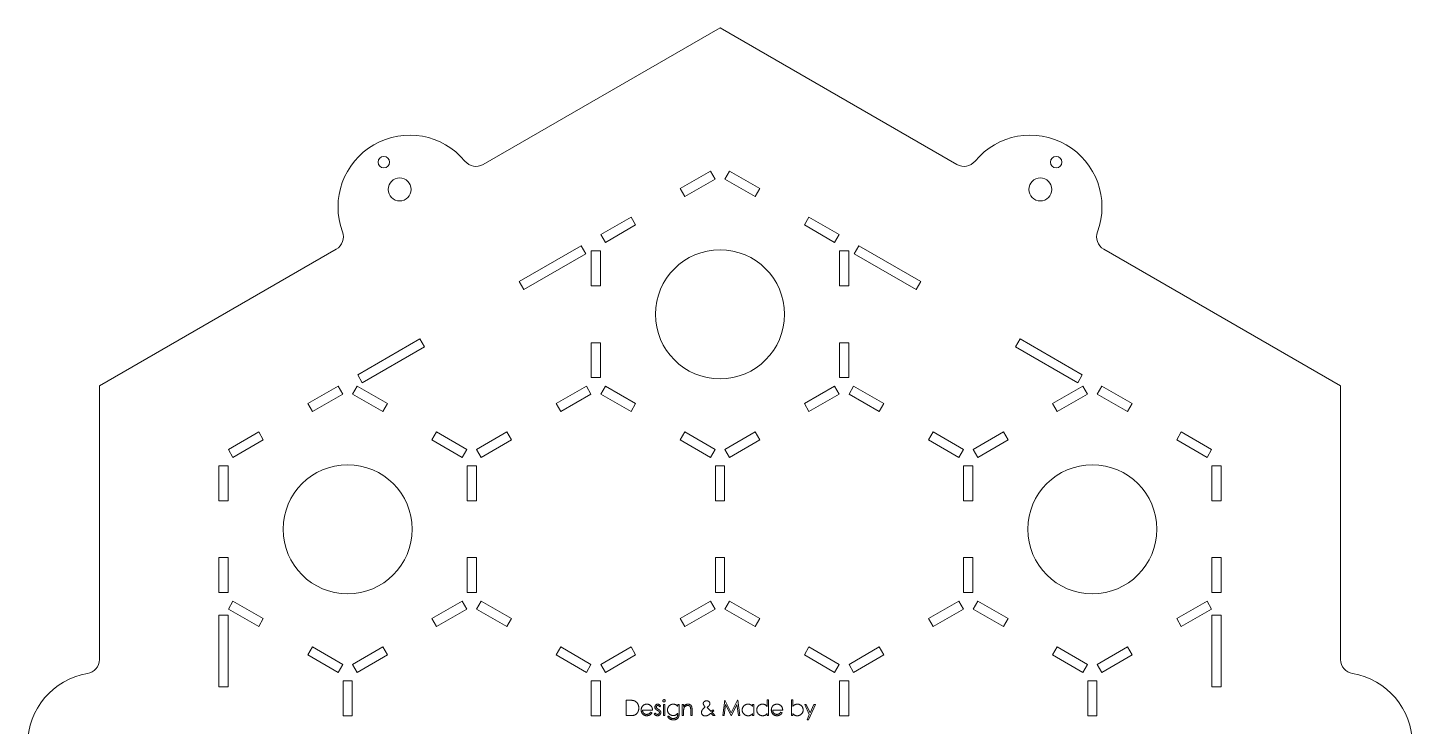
# Model space of a CAD drawing. Header units: millimetres. Extents: x -242 to 242, y -250 to 250.
# Drawn here: x -241.5 to 241.5, y 6.2 to 250 of the extents above; entities that cross this region are included whole.
import ezdxf

# ---------------------------------------------------------------- set-up
doc = ezdxf.new("R2010")
doc.units = ezdxf.units.MM

msp = doc.modelspace()

# ---------------------------------------------------------------- linework, layer by layer
at = {"color": 7, "linetype": 'Continuous', "lineweight": 15}
for p, q in [((-82.64, 202.29), (0, 250)), ((0, 250), (82.64, 202.29)), ((-3.31, 199.94), (-13.87, 193.84)), ((-1.71, 197.16), (-3.31, 199.94)), ((3.31, 199.94), (1.71, 197.16)), ((13.88, 193.84), (3.31, 199.94)), ((-13.87, 193.84), (-12.27, 191.06)), ((-12.27, 191.06), (-1.71, 197.16)), ((1.71, 197.16), (12.28, 191.06)), ((12.28, 191.06), (13.88, 193.84)), ((-31.02, 183.94), (-41.59, 177.84)), ((-29.42, 181.16), (-31.02, 183.94)), ((31.03, 183.94), (29.43, 181.16)), ((41.59, 177.84), (31.03, 183.94)), ((-39.99, 175.06), (-29.42, 181.16)), ((29.43, 181.16), (39.99, 175.06)), ((-48.43, 173.89), (-70.08, 161.39)), ((-46.83, 171.11), (-48.43, 173.89)), ((-41.59, 177.84), (-39.99, 175.06)), ((39.99, 175.06), (41.59, 177.84)), ((48.43, 173.89), (46.83, 171.12)), ((70.08, 161.39), (48.43, 173.89)), ((-216.51, 125), (-133.87, 172.71)), ((-68.48, 158.61), (-46.83, 171.11)), ((-44.9, 172.1), (-44.9, 159.9)), ((-41.7, 172.1), (-44.9, 172.1)), ((-41.7, 159.9), (-41.7, 172.1)), ((41.7, 172.1), (41.7, 159.9)), ((44.9, 172.1), (41.7, 172.1)), ((44.9, 159.9), (44.9, 172.1)), ((46.83, 171.12), (68.48, 158.62)), ((133.87, 172.71), (216.51, 125)), ((-70.08, 161.39), (-68.48, 158.61)), ((-44.9, 159.9), (-41.7, 159.9)), ((41.7, 159.9), (44.9, 159.9)), ((68.48, 158.62), (70.08, 161.39)), ((-104.72, 141.39), (-126.37, 128.89)), ((-103.12, 138.61), (-104.72, 141.39)), ((-44.9, 140.1), (-44.9, 127.9)), ((-41.7, 140.1), (-44.9, 140.1)), ((-41.7, 127.9), (-41.7, 140.1)), ((41.7, 140.1), (41.7, 127.9)), ((44.9, 140.1), (41.7, 140.1)), ((44.9, 127.9), (44.9, 140.1)), ((104.72, 141.39), (103.12, 138.61)), ((126.37, 128.88), (104.72, 141.39)), ((-124.77, 126.11), (-103.12, 138.61)), ((103.12, 138.61), (124.77, 126.11)), ((-126.37, 128.89), (-124.77, 126.11)), ((-44.9, 127.9), (-41.7, 127.9)), ((41.7, 127.9), (44.9, 127.9)), ((124.77, 126.11), (126.37, 128.88)), ((-216.51, 29.58), (-216.51, 125)), ((-133.21, 124.94), (-143.78, 118.84)), ((-142.18, 116.06), (-131.61, 122.16)), ((-131.61, 122.16), (-133.21, 124.94)), ((-126.59, 124.94), (-128.19, 122.16)), ((-128.19, 122.16), (-117.62, 116.06)), ((-116.02, 118.84), (-126.59, 124.94)), ((-46.61, 124.94), (-57.18, 118.84)), ((-55.58, 116.06), (-45.01, 122.16)), ((-45.01, 122.16), (-46.61, 124.94)), ((-39.99, 124.94), (-41.59, 122.16)), ((-41.59, 122.16), (-31.02, 116.06)), ((-29.42, 118.84), (-39.99, 124.94)), ((39.99, 124.94), (29.42, 118.84)), ((31.02, 116.06), (41.59, 122.16)), ((41.59, 122.16), (39.99, 124.94)), ((46.61, 124.94), (45.01, 122.16)), ((45.01, 122.16), (55.58, 116.06)), ((57.18, 118.84), (46.61, 124.94)), ((126.59, 124.94), (116.02, 118.84)), ((117.62, 116.06), (128.19, 122.16)), ((128.19, 122.16), (126.59, 124.94)), ((133.21, 124.94), (131.61, 122.16)), ((131.61, 122.16), (142.18, 116.06)), ((143.78, 118.84), (133.21, 124.94)), ((216.51, 125), (216.51, 29.58)), ((-143.78, 118.84), (-142.18, 116.06)), ((-117.62, 116.06), (-116.02, 118.84)), ((-57.18, 118.84), (-55.58, 116.06)), ((-31.02, 116.06), (-29.42, 118.84)), ((29.42, 118.84), (31.02, 116.06)), ((55.58, 116.06), (57.18, 118.84)), ((116.02, 118.84), (117.62, 116.06)), ((142.18, 116.06), (143.78, 118.84)), ((-160.93, 108.94), (-171.49, 102.84)), ((-159.33, 106.16), (-160.93, 108.94)), ((-98.88, 108.94), (-100.48, 106.16)), ((-88.31, 102.84), (-98.88, 108.94)), ((-74.32, 108.94), (-84.89, 102.84)), ((-72.72, 106.16), (-74.32, 108.94)), ((-12.27, 108.94), (-13.87, 106.16)), ((-1.71, 102.84), (-12.27, 108.94)), ((12.28, 108.94), (1.71, 102.84)), ((13.88, 106.16), (12.28, 108.94)), ((74.33, 108.94), (72.73, 106.16)), ((84.89, 102.84), (74.33, 108.94)), ((98.88, 108.94), (88.31, 102.84)), ((100.48, 106.16), (98.88, 108.94)), ((160.93, 108.94), (159.33, 106.16)), ((171.49, 102.84), (160.93, 108.94)), ((-171.49, 102.84), (-169.89, 100.06)), ((-169.89, 100.06), (-159.33, 106.16)), ((-100.48, 106.16), (-89.91, 100.06)), ((-89.91, 100.06), (-88.31, 102.84)), ((-84.89, 102.84), (-83.29, 100.06)), ((-83.29, 100.06), (-72.72, 106.16)), ((-13.87, 106.16), (-3.31, 100.06)), ((-3.31, 100.06), (-1.71, 102.84)), ((1.71, 102.84), (3.31, 100.06)), ((3.31, 100.06), (13.88, 106.16)), ((72.73, 106.16), (83.29, 100.06)), ((83.29, 100.06), (84.89, 102.84)), ((88.31, 102.84), (89.91, 100.06)), ((89.91, 100.06), (100.48, 106.16)), ((159.33, 106.16), (169.89, 100.06)), ((169.89, 100.06), (171.49, 102.84)), ((-174.8, 97.1), (-174.8, 84.9)), ((-171.6, 97.1), (-174.8, 97.1)), ((-171.6, 84.9), (-171.6, 97.1)), ((-88.2, 97.1), (-88.2, 84.9)), ((-85, 97.1), (-88.2, 97.1)), ((-85, 84.9), (-85, 97.1)), ((-1.6, 97.1), (-1.6, 84.9)), ((1.6, 97.1), (-1.6, 97.1)), ((1.6, 84.9), (1.6, 97.1)), ((85, 97.1), (85, 84.9)), ((88.2, 97.1), (85, 97.1)), ((88.2, 84.9), (88.2, 97.1)), ((171.6, 97.1), (171.6, 84.9)), ((174.8, 97.1), (171.6, 97.1)), ((174.8, 84.9), (174.8, 97.1)), ((-174.8, 84.9), (-171.6, 84.9)), ((-88.2, 84.9), (-85, 84.9)), ((-1.6, 84.9), (1.6, 84.9)), ((85, 84.9), (88.2, 84.9)), ((171.6, 84.9), (174.8, 84.9)), ((-174.8, 65.1), (-174.8, 52.9)), ((-171.6, 65.1), (-174.8, 65.1)), ((-171.6, 52.9), (-171.6, 65.1)), ((-88.2, 65.1), (-88.2, 52.9)), ((-85, 65.1), (-88.2, 65.1)), ((-85, 52.9), (-85, 65.1)), ((-1.6, 65.1), (-1.6, 52.9)), ((1.6, 65.1), (-1.6, 65.1)), ((1.6, 52.9), (1.6, 65.1)), ((85, 65.1), (85, 52.9)), ((88.2, 65.1), (85, 65.1)), ((88.2, 52.9), (88.2, 65.1)), ((171.6, 65.1), (171.6, 52.9)), ((174.8, 65.1), (171.6, 65.1)), ((174.8, 52.9), (174.8, 65.1)), ((-174.8, 52.9), (-171.6, 52.9)), ((-169.89, 49.94), (-171.49, 47.16)), ((-159.33, 43.84), (-169.89, 49.94)), ((-89.91, 49.94), (-100.48, 43.84)), ((-88.31, 47.16), (-89.91, 49.94)), ((-88.2, 52.9), (-85, 52.9)), ((-83.29, 49.94), (-84.89, 47.16)), ((-72.72, 43.84), (-83.29, 49.94)), ((-3.31, 49.94), (-13.87, 43.84)), ((-1.71, 47.16), (-3.31, 49.94)), ((-1.6, 52.9), (1.6, 52.9)), ((3.31, 49.94), (1.71, 47.16)), ((13.88, 43.84), (3.31, 49.94)), ((83.29, 49.94), (72.73, 43.84)), ((84.89, 47.16), (83.29, 49.94)), ((85, 52.9), (88.2, 52.9)), ((89.91, 49.94), (88.31, 47.16)), ((100.48, 43.84), (89.91, 49.94)), ((169.89, 49.94), (159.33, 43.84)), ((171.49, 47.16), (169.89, 49.94)), ((171.6, 52.9), (174.8, 52.9)), ((-174.8, 45), (-174.8, 20)), ((-171.6, 45), (-174.8, 45)), ((-171.6, 20), (-171.6, 45)), ((-171.49, 47.16), (-160.93, 41.06)), ((-160.93, 41.06), (-159.33, 43.84)), ((-100.48, 43.84), (-98.88, 41.06)), ((-98.88, 41.06), (-88.31, 47.16)), ((-84.89, 47.16), (-74.32, 41.06)), ((-74.32, 41.06), (-72.72, 43.84)), ((-13.87, 43.84), (-12.27, 41.06)), ((-12.27, 41.06), (-1.71, 47.16)), ((1.71, 47.16), (12.28, 41.06)), ((12.28, 41.06), (13.88, 43.84)), ((72.73, 43.84), (74.33, 41.06)), ((74.33, 41.06), (84.89, 47.16)), ((88.31, 47.16), (98.88, 41.06)), ((98.88, 41.06), (100.48, 43.84)), ((159.33, 43.84), (160.93, 41.06)), ((160.93, 41.06), (171.49, 47.16)), ((171.6, 45), (171.6, 20)), ((174.8, 45), (171.6, 45)), ((174.8, 20), (174.8, 45)), ((-142.18, 33.94), (-143.78, 31.16)), ((-131.61, 27.84), (-142.18, 33.94)), ((-117.62, 33.94), (-128.19, 27.84)), ((-116.02, 31.16), (-117.62, 33.94)), ((-55.58, 33.94), (-57.18, 31.16)), ((-45.01, 27.84), (-55.58, 33.94)), ((-31.02, 33.94), (-41.59, 27.84)), ((-29.42, 31.16), (-31.02, 33.94)), ((31.02, 33.94), (29.42, 31.16)), ((41.59, 27.84), (31.02, 33.94)), ((55.58, 33.94), (45.01, 27.84)), ((57.18, 31.16), (55.58, 33.94)), ((117.62, 33.94), (116.02, 31.16)), ((128.19, 27.84), (117.62, 33.94)), ((142.18, 33.94), (131.61, 27.84)), ((143.78, 31.16), (142.18, 33.94)), ((-143.78, 31.16), (-133.21, 25.06)), ((-126.59, 25.06), (-116.02, 31.16)), ((-57.18, 31.16), (-46.61, 25.06)), ((-39.99, 25.06), (-29.42, 31.16)), ((29.42, 31.16), (39.99, 25.06)), ((46.61, 25.06), (57.18, 31.16)), ((116.02, 31.16), (126.59, 25.06)), ((133.21, 25.06), (143.78, 31.16)), ((-133.21, 25.06), (-131.61, 27.84)), ((-128.19, 27.84), (-126.59, 25.06)), ((-46.61, 25.06), (-45.01, 27.84)), ((-41.59, 27.84), (-39.99, 25.06)), ((39.99, 25.06), (41.59, 27.84)), ((45.01, 27.84), (46.61, 25.06)), ((126.59, 25.06), (128.19, 27.84)), ((131.61, 27.84), (133.21, 25.06)), ((-174.8, 20), (-171.6, 20)), ((-131.5, 22.1), (-131.5, 9.9)), ((-128.3, 22.1), (-131.5, 22.1)), ((-128.3, 9.9), (-128.3, 22.1)), ((-44.9, 22.1), (-44.9, 9.9)), ((-41.7, 22.1), (-44.9, 22.1)), ((-41.7, 9.9), (-41.7, 22.1)), ((41.7, 22.1), (41.7, 9.9)), ((44.9, 22.1), (41.7, 22.1)), ((44.9, 9.9), (44.9, 22.1)), ((128.3, 22.1), (128.3, 9.9)), ((131.5, 22.1), (128.3, 22.1)), ((131.5, 9.9), (131.5, 22.1)), ((171.6, 20), (174.8, 20)), ((-32.72, 10), (-32.72, 15.35)), ((-32.72, 15.35), (-31.64, 15.35)), ((0.96, 10), (1.67, 15.35)), ((1.67, 15.35), (1.73, 15.35)), ((1.73, 15.35), (3.94, 10.96)), ((3.94, 10.96), (6.15, 15.35)), ((6.15, 15.35), (6.22, 15.35)), ((6.22, 15.35), (6.93, 10)), ((16.46, 15.49), (16.94, 15.49)), ((16.46, 13.15), (16.46, 15.49)), ((16.94, 15.49), (16.94, 10)), ((24.9, 10), (24.9, 15.49)), ((24.9, 15.49), (25.38, 15.49)), ((25.38, 15.49), (25.38, 13.2)), ((-131.5, 9.9), (-128.3, 9.9)), ((-44.9, 9.9), (-41.7, 9.9)), ((-31.06, 10), (-32.72, 10)), ((-23.53, 11.85), (-27.03, 11.85)), ((-24.16, 11.23), (-23.73, 11.01)), ((-22.91, 10.46), (-22.59, 10.82)), ((-20.72, 13.42), (-21.04, 13.09)), ((-19.76, 10), (-19.76, 13.91)), ((-19.76, 13.91), (-19.27, 13.91)), ((-19.27, 10), (-19.76, 10)), ((-19.27, 13.91), (-19.27, 10)), ((-18.25, 9.73), (-17.77, 9.73)), ((-14.75, 13.23), (-14.75, 13.91)), ((-14.75, 13.91), (-14.27, 13.91)), ((-14.75, 10.55), (-14.75, 10.75)), ((-14.27, 13.91), (-14.27, 10.81)), ((-13.17, 10), (-13.17, 13.91)), ((-13.17, 13.91), (-12.69, 13.91)), ((-12.69, 10), (-13.17, 10)), ((-12.69, 13.91), (-12.69, 13.2)), ((-12.69, 11.41), (-12.69, 10)), ((-10.22, 10), (-10.22, 11.84)), ((-9.74, 10), (-10.22, 10)), ((-9.74, 12), (-9.74, 10)), ((-4.47, 12.84), (-3.67, 11.99)), ((-3.67, 11.99), (-3.13, 11.44)), ((-2.36, 10), (-3.16, 10.82)), ((-2.46, 11.99), (-2.16, 11.64)), ((-1.72, 10), (-2.36, 10)), ((1.44, 10), (0.96, 10)), ((1.95, 13.86), (1.44, 10)), ((3.89, 10), (1.95, 13.86)), ((4, 10), (3.89, 10)), ((5.93, 13.85), (4, 10)), ((6.44, 10), (5.93, 13.85)), ((6.93, 10), (6.44, 10)), ((11.38, 13.91), (11.86, 13.91)), ((11.38, 13.19), (11.38, 13.91)), ((11.38, 10), (11.38, 10.68)), ((11.86, 10), (11.38, 10)), ((11.86, 13.91), (11.86, 10)), ((16.46, 10), (16.46, 10.68)), ((16.94, 10), (16.46, 10)), ((21.88, 11.85), (18.38, 11.85)), ((21.25, 11.23), (21.67, 11.01)), ((25.38, 10), (24.9, 10)), ((25.38, 10.72), (25.38, 10)), ((31.14, 10.33), (29.56, 13.91)), ((29.56, 13.91), (30.08, 13.91)), ((30.08, 13.91), (31.4, 10.92)), ((30.35, 8.56), (31.14, 10.33)), ((33.26, 13.91), (30.86, 8.56)), ((31.4, 10.92), (32.75, 13.91)), ((32.75, 13.91), (33.26, 13.91)), ((41.7, 9.9), (44.9, 9.9)), ((128.3, 9.9), (131.5, 9.9)), ((30.86, 8.56), (30.35, 8.56))]:
    msp.add_line(p, q, dxfattribs=at)
for centre, radius in [((-117.25, 203.09), 2), ((117.25, 203.09), 2), ((-111.75, 193.56), 4), ((111.75, 193.56), 4), ((0, 150), 22.5), ((-129.9, 75), 22.5), ((129.9, 75), 22.5)]:
    msp.add_circle(centre, radius, dxfattribs=at)
for centre, radius, start, end in [((-108.25, 187.5), 25, 39.5941, 200.4059), ((108.25, 187.5), 25, 339.5941, 140.4059), ((-85.14, 206.62), 5, 219.5941, 300), ((85.14, 206.62), 5, 240, 320.4059), ((-136.37, 177.04), 5, 300, 20.4059), ((136.37, 177.04), 5, 159.5941, 240), ((-221.51, 29.58), 5, 279.5941, 0), ((221.51, 29.58), 5, 180, 260.4059), ((-216.51, 0), 25, 99.5941, 260.4059), ((216.51, 0), 25, 279.5941, 80.4059)]:
    msp.add_arc(centre, radius, start, end, dxfattribs=at)
for points, knots in [([(-31.64, 15.35), (-31.54, 15.35), (-31.36, 15.35), (-31.1, 15.34), (-30.86, 15.33), (-30.64, 15.3), (-30.43, 15.28), (-30.25, 15.24), (-30.09, 15.21), (-29.99, 15.17), (-29.94, 15.16)], [0, 0, 0, 0, 0.16429, 0.317407, 0.458845, 0.588746, 0.707831, 0.81577, 0.91288, 1, 1, 1, 1]), ([(-29.94, 15.16), (-29.88, 15.13), (-29.76, 15.09), (-29.58, 15), (-29.42, 14.9), (-29.26, 14.79), (-29.12, 14.66), (-28.99, 14.53), (-28.87, 14.37), (-28.75, 14.21), (-28.65, 14.04), (-28.57, 13.86), (-28.49, 13.67), (-28.43, 13.47), (-28.39, 13.27), (-28.35, 13.05), (-28.33, 12.83), (-28.33, 12.68), (-28.33, 12.61)], [0, 0, 0, 0, 0.0615435, 0.1216914, 0.1811506, 0.2400657, 0.2986721, 0.3576162, 0.4175722, 0.4786489, 0.5403937, 0.6023302, 0.6651085, 0.7285657, 0.7936554, 0.8605375, 0.9292376, 1, 1, 1, 1]), ([(-19.96, 15.14), (-19.96, 15.17), (-19.96, 15.22), (-19.93, 15.3), (-19.89, 15.37), (-19.83, 15.44), (-19.76, 15.49), (-19.69, 15.53), (-19.6, 15.55), (-19.55, 15.55), (-19.52, 15.56)], [0, 0, 0, 0, 0.123333, 0.242234, 0.363564, 0.490986, 0.619401, 0.744805, 0.868887, 1, 1, 1, 1]), ([(-19.52, 14.73), (-19.55, 14.73), (-19.6, 14.74), (-19.69, 14.76), (-19.76, 14.8), (-19.83, 14.85), (-19.89, 14.91), (-19.93, 14.98), (-19.96, 15.06), (-19.96, 15.12), (-19.96, 15.14)], [0, 0, 0, 0, 0.131913, 0.256751, 0.38292, 0.512118, 0.640317, 0.761001, 0.879103, 1, 1, 1, 1]), ([(-19.52, 15.56), (-19.49, 15.55), (-19.43, 15.55), (-19.34, 15.53), (-19.27, 15.49), (-19.2, 15.44), (-19.14, 15.37), (-19.1, 15.3), (-19.07, 15.22), (-19.07, 15.17), (-19.07, 15.14)], [0, 0, 0, 0, 0.1318733, 0.2582332, 0.3842653, 0.5131393, 0.6387033, 0.7592772, 0.8774363, 1, 1, 1, 1]), ([(-19.07, 15.14), (-19.07, 15.12), (-19.07, 15.06), (-19.1, 14.98), (-19.14, 14.91), (-19.2, 14.85), (-19.27, 14.8), (-19.34, 14.76), (-19.43, 14.74), (-19.49, 14.73), (-19.52, 14.73)], [0, 0, 0, 0, 0.120138, 0.237499, 0.357426, 0.483751, 0.613406, 0.740202, 0.867328, 1, 1, 1, 1]), ([(-5.83, 14.2), (-5.83, 14.23), (-5.83, 14.29), (-5.81, 14.39), (-5.79, 14.47), (-5.76, 14.56), (-5.71, 14.64), (-5.66, 14.71), (-5.6, 14.78), (-5.55, 14.82), (-5.53, 14.85)], [0, 0, 0, 0, 0.129324, 0.254373, 0.376213, 0.498054, 0.618887, 0.742094, 0.868551, 1, 1, 1, 1]), ([(-5.53, 14.85), (-5.5, 14.87), (-5.44, 14.92), (-5.34, 14.98), (-5.24, 15.03), (-5.13, 15.07), (-5.02, 15.1), (-4.91, 15.13), (-4.78, 15.14), (-4.7, 15.14), (-4.66, 15.14)], [0, 0, 0, 0, 0.120995, 0.241393, 0.362136, 0.483351, 0.606977, 0.733652, 0.864361, 1, 1, 1, 1]), ([(-4.66, 15.14), (-4.6, 15.14), (-4.5, 15.14), (-4.34, 15.11), (-4.2, 15.07), (-4.06, 15.01), (-3.93, 14.94), (-3.82, 14.86), (-3.72, 14.76), (-3.64, 14.65), (-3.58, 14.54), (-3.53, 14.42), (-3.5, 14.3), (-3.5, 14.22), (-3.5, 14.17)], [0, 0, 0, 0, 0.095814, 0.188199, 0.279057, 0.368847, 0.45627, 0.539191, 0.619926, 0.699277, 0.776909, 0.852013, 0.925833, 1, 1, 1, 1]), ([(-28.33, 12.61), (-28.33, 12.54), (-28.33, 12.41), (-28.35, 12.22), (-28.37, 12.03), (-28.41, 11.85), (-28.46, 11.68), (-28.52, 11.51), (-28.58, 11.35), (-28.66, 11.19), (-28.75, 11.05), (-28.85, 10.91), (-28.95, 10.78), (-29.05, 10.66), (-29.17, 10.55), (-29.29, 10.46), (-29.41, 10.37), (-29.55, 10.29), (-29.69, 10.22), (-29.85, 10.16), (-30.02, 10.11), (-30.2, 10.07), (-30.39, 10.04), (-30.6, 10.02), (-30.83, 10), (-30.98, 10), (-31.06, 10)], [0, 0, 0, 0, 0.046079, 0.090803, 0.13429, 0.177018, 0.218814, 0.260153, 0.300987, 0.341519, 0.381487, 0.420162, 0.457767, 0.494781, 0.531056, 0.566986, 0.60256, 0.638046, 0.674795, 0.713408, 0.754451, 0.797823, 0.843995, 0.893076, 0.944965, 1, 1, 1, 1]), ([(-27.51, 11.94), (-27.5, 12), (-27.5, 12.12), (-27.48, 12.3), (-27.44, 12.47), (-27.4, 12.64), (-27.33, 12.8), (-27.25, 12.95), (-27.16, 13.11), (-27.09, 13.2), (-27.06, 13.25)], [0, 0, 0, 0, 0.128045, 0.253768, 0.377428, 0.500551, 0.623296, 0.746578, 0.872348, 1, 1, 1, 1]), ([(-25.54, 9.93), (-25.61, 9.93), (-25.76, 9.94), (-25.97, 9.97), (-26.17, 10.01), (-26.36, 10.08), (-26.54, 10.17), (-26.7, 10.28), (-26.85, 10.4), (-26.99, 10.55), (-27.11, 10.7), (-27.22, 10.86), (-27.3, 11.03), (-27.38, 11.2), (-27.44, 11.38), (-27.48, 11.57), (-27.5, 11.75), (-27.5, 11.88), (-27.51, 11.94)], [0, 0, 0, 0, 0.071576, 0.139624, 0.204789, 0.268124, 0.329801, 0.391286, 0.453415, 0.516531, 0.579608, 0.641093, 0.701266, 0.760601, 0.819939, 0.878924, 0.938985, 1, 1, 1, 1]), ([(-27.06, 13.25), (-27.01, 13.31), (-26.91, 13.42), (-26.75, 13.57), (-26.58, 13.7), (-26.39, 13.8), (-26.19, 13.88), (-25.98, 13.94), (-25.76, 13.97), (-25.61, 13.98), (-25.53, 13.98)], [0, 0, 0, 0, 0.128851, 0.253207, 0.374634, 0.495346, 0.616346, 0.739634, 0.866826, 1, 1, 1, 1]), ([(-27.03, 11.85), (-27.02, 11.8), (-27.02, 11.7), (-27, 11.55), (-26.96, 11.41), (-26.92, 11.28), (-26.86, 11.15), (-26.79, 11.03), (-26.7, 10.92), (-26.61, 10.81), (-26.5, 10.72), (-26.39, 10.64), (-26.27, 10.57), (-26.15, 10.51), (-26.02, 10.47), (-25.89, 10.44), (-25.74, 10.41), (-25.65, 10.41), (-25.6, 10.41)], [0, 0, 0, 0, 0.0684, 0.134507, 0.198437, 0.260813, 0.322103, 0.383326, 0.444956, 0.507715, 0.570157, 0.631123, 0.691288, 0.750888, 0.811006, 0.872301, 0.934989, 1, 1, 1, 1]), ([(-25.6, 10.41), (-25.55, 10.41), (-25.46, 10.41), (-25.31, 10.43), (-25.17, 10.46), (-25.04, 10.5), (-24.91, 10.55), (-24.79, 10.61), (-24.67, 10.67), (-24.57, 10.75), (-24.47, 10.84), (-24.37, 10.95), (-24.26, 11.08), (-24.2, 11.18), (-24.16, 11.23)], [0, 0, 0, 0, 0.0825856, 0.1638656, 0.246242, 0.3284754, 0.4087766, 0.4856459, 0.5595928, 0.6306864, 0.7057179, 0.7915997, 0.8898054, 1, 1, 1, 1]), ([(-23.73, 11.01), (-23.77, 10.95), (-23.83, 10.83), (-23.95, 10.67), (-24.07, 10.53), (-24.2, 10.4), (-24.33, 10.29), (-24.48, 10.2), (-24.63, 10.12), (-24.79, 10.05), (-24.97, 10), (-25.15, 9.96), (-25.34, 9.94), (-25.47, 9.93), (-25.54, 9.93)], [0, 0, 0, 0, 0.093379, 0.181678, 0.265531, 0.345673, 0.424227, 0.501941, 0.580038, 0.658311, 0.738548, 0.821877, 0.908792, 1, 1, 1, 1]), ([(-25.53, 13.98), (-25.45, 13.98), (-25.29, 13.97), (-25.06, 13.93), (-24.84, 13.88), (-24.64, 13.79), (-24.45, 13.68), (-24.27, 13.55), (-24.1, 13.39), (-24, 13.27), (-23.95, 13.21)], [0, 0, 0, 0, 0.132049, 0.259049, 0.381904, 0.502516, 0.622728, 0.744726, 0.870101, 1, 1, 1, 1]), ([(-23.95, 13.21), (-23.92, 13.16), (-23.85, 13.07), (-23.77, 12.92), (-23.69, 12.76), (-23.64, 12.6), (-23.59, 12.42), (-23.55, 12.24), (-23.53, 12.05), (-23.53, 11.92), (-23.53, 11.85)], [0, 0, 0, 0, 0.118522, 0.236255, 0.356174, 0.47725, 0.60154, 0.729618, 0.862158, 1, 1, 1, 1]), ([(-21.79, 9.93), (-21.85, 9.93), (-21.95, 9.94), (-22.11, 9.96), (-22.27, 10.01), (-22.42, 10.07), (-22.56, 10.15), (-22.69, 10.24), (-22.81, 10.34), (-22.88, 10.42), (-22.91, 10.46)], [0, 0, 0, 0, 0.126763, 0.251765, 0.37728, 0.505093, 0.631878, 0.755361, 0.877681, 1, 1, 1, 1]), ([(-22.7, 12.95), (-22.7, 12.99), (-22.7, 13.06), (-22.69, 13.16), (-22.67, 13.26), (-22.64, 13.36), (-22.6, 13.45), (-22.55, 13.53), (-22.49, 13.61), (-22.42, 13.69), (-22.35, 13.76), (-22.28, 13.82), (-22.19, 13.87), (-22.11, 13.91), (-22.02, 13.94), (-21.92, 13.96), (-21.82, 13.98), (-21.75, 13.98), (-21.72, 13.98)], [0, 0, 0, 0, 0.067963, 0.133014, 0.196463, 0.258555, 0.320271, 0.381402, 0.443541, 0.50597, 0.56827, 0.629189, 0.689272, 0.748822, 0.809429, 0.870913, 0.934052, 1, 1, 1, 1]), ([(-22.53, 12.35), (-22.55, 12.39), (-22.61, 12.48), (-22.66, 12.63), (-22.7, 12.79), (-22.7, 12.9), (-22.7, 12.95)], [0, 0, 0, 0, 0.246235, 0.490985, 0.740588, 1, 1, 1, 1]), ([(-22.59, 10.82), (-22.56, 10.79), (-22.5, 10.73), (-22.41, 10.64), (-22.31, 10.57), (-22.22, 10.51), (-22.12, 10.47), (-22.02, 10.44), (-21.92, 10.42), (-21.85, 10.41), (-21.82, 10.41)], [0, 0, 0, 0, 0.147476, 0.285904, 0.417172, 0.540501, 0.659238, 0.775006, 0.887229, 1, 1, 1, 1]), ([(-21.85, 11.82), (-21.89, 11.84), (-21.97, 11.88), (-22.08, 11.95), (-22.18, 12.02), (-22.27, 12.08), (-22.35, 12.15), (-22.42, 12.22), (-22.48, 12.28), (-22.51, 12.33), (-22.53, 12.35)], [0, 0, 0, 0, 0.1577617, 0.3059502, 0.4437755, 0.5728244, 0.6921542, 0.8022957, 0.9055644, 1, 1, 1, 1]), ([(-21.72, 13.5), (-21.75, 13.5), (-21.82, 13.49), (-21.91, 13.46), (-22, 13.41), (-22.08, 13.34), (-22.14, 13.26), (-22.19, 13.17), (-22.22, 13.07), (-22.22, 13.01), (-22.22, 12.97)], [0, 0, 0, 0, 0.1249882, 0.245959, 0.3681045, 0.4966036, 0.6266275, 0.7509692, 0.8736942, 1, 1, 1, 1]), ([(-22.22, 12.97), (-22.22, 12.94), (-22.22, 12.88), (-22.19, 12.79), (-22.15, 12.7), (-22.11, 12.65), (-22.09, 12.62)], [0, 0, 0, 0, 0.24004, 0.479403, 0.731757, 1, 1, 1, 1]), ([(-22.09, 12.62), (-22.08, 12.6), (-22.05, 12.57), (-22.01, 12.52), (-21.95, 12.48), (-21.88, 12.43), (-21.81, 12.38), (-21.73, 12.32), (-21.63, 12.27), (-21.57, 12.23), (-21.53, 12.21)], [0, 0, 0, 0, 0.083417, 0.178617, 0.284022, 0.402244, 0.533582, 0.676949, 0.831667, 1, 1, 1, 1]), ([(-21.26, 11.41), (-21.27, 11.43), (-21.3, 11.46), (-21.35, 11.5), (-21.41, 11.55), (-21.48, 11.6), (-21.55, 11.65), (-21.64, 11.7), (-21.74, 11.76), (-21.81, 11.8), (-21.85, 11.82)], [0, 0, 0, 0, 0.076879, 0.167469, 0.272283, 0.388707, 0.520779, 0.666248, 0.825537, 1, 1, 1, 1]), ([(-21.82, 10.41), (-21.77, 10.41), (-21.68, 10.42), (-21.55, 10.45), (-21.43, 10.51), (-21.33, 10.6), (-21.24, 10.69), (-21.17, 10.8), (-21.13, 10.92), (-21.13, 11), (-21.13, 11.04)], [0, 0, 0, 0, 0.13403, 0.261871, 0.3878, 0.517638, 0.644449, 0.763757, 0.880302, 1, 1, 1, 1]), ([(-20.65, 11.06), (-20.65, 11.02), (-20.65, 10.95), (-20.67, 10.83), (-20.69, 10.73), (-20.73, 10.62), (-20.77, 10.53), (-20.83, 10.43), (-20.9, 10.34), (-20.97, 10.26), (-21.06, 10.18), (-21.15, 10.12), (-21.24, 10.06), (-21.34, 10.01), (-21.45, 9.98), (-21.56, 9.95), (-21.67, 9.93), (-21.75, 9.93), (-21.79, 9.93)], [0, 0, 0, 0, 0.064551, 0.127204, 0.188605, 0.248649, 0.309282, 0.370105, 0.431482, 0.494899, 0.558717, 0.621051, 0.682385, 0.743558, 0.805491, 0.868635, 0.933064, 1, 1, 1, 1]), ([(-21.72, 13.98), (-21.67, 13.98), (-21.59, 13.97), (-21.47, 13.95), (-21.34, 13.9), (-21.21, 13.84), (-21.09, 13.76), (-20.96, 13.66), (-20.84, 13.55), (-20.76, 13.47), (-20.72, 13.42)], [0, 0, 0, 0, 0.105719, 0.213421, 0.326142, 0.443656, 0.569041, 0.702698, 0.846311, 1, 1, 1, 1]), ([(-21.04, 13.09), (-21.07, 13.12), (-21.12, 13.18), (-21.21, 13.27), (-21.3, 13.34), (-21.38, 13.4), (-21.46, 13.44), (-21.55, 13.47), (-21.63, 13.49), (-21.69, 13.5), (-21.72, 13.5)], [0, 0, 0, 0, 0.158235, 0.305059, 0.441343, 0.567089, 0.683501, 0.793318, 0.89851, 1, 1, 1, 1]), ([(-21.53, 12.21), (-21.49, 12.19), (-21.41, 12.15), (-21.3, 12.08), (-21.19, 12.01), (-21.1, 11.94), (-21.02, 11.87), (-20.94, 11.8), (-20.88, 11.73), (-20.85, 11.69), (-20.83, 11.67)], [0, 0, 0, 0, 0.1589968, 0.3071295, 0.4462348, 0.5756134, 0.6941373, 0.8045717, 0.9065888, 1, 1, 1, 1]), ([(-21.13, 11.04), (-21.13, 11.07), (-21.13, 11.14), (-21.16, 11.24), (-21.2, 11.33), (-21.24, 11.39), (-21.26, 11.41)], [0, 0, 0, 0, 0.253514, 0.497953, 0.74554, 1, 1, 1, 1]), ([(-20.83, 11.67), (-20.8, 11.62), (-20.75, 11.53), (-20.69, 11.38), (-20.65, 11.22), (-20.65, 11.12), (-20.65, 11.06)], [0, 0, 0, 0, 0.24892, 0.496349, 0.743252, 1, 1, 1, 1]), ([(-18.31, 11.97), (-18.31, 12.01), (-18.31, 12.1), (-18.3, 12.23), (-18.28, 12.36), (-18.25, 12.49), (-18.21, 12.61), (-18.16, 12.73), (-18.11, 12.85), (-18.05, 12.97), (-17.98, 13.08), (-17.9, 13.19), (-17.82, 13.29), (-17.73, 13.39), (-17.63, 13.48), (-17.53, 13.56), (-17.42, 13.64), (-17.3, 13.71), (-17.18, 13.77), (-17.06, 13.83), (-16.94, 13.87), (-16.81, 13.91), (-16.68, 13.94), (-16.56, 13.96), (-16.43, 13.98), (-16.34, 13.98), (-16.3, 13.98)], [0, 0, 0, 0, 0.042038, 0.083913, 0.125081, 0.166174, 0.20723, 0.248635, 0.290026, 0.332322, 0.374632, 0.416385, 0.457558, 0.499026, 0.54051, 0.582209, 0.624514, 0.667401, 0.710295, 0.752444, 0.794045, 0.8352, 0.876217, 0.917438, 0.958639, 1, 1, 1, 1]), ([(-16.31, 10), (-16.36, 10), (-16.44, 10), (-16.58, 10.01), (-16.71, 10.04), (-16.83, 10.06), (-16.96, 10.1), (-17.08, 10.15), (-17.21, 10.2), (-17.32, 10.26), (-17.44, 10.33), (-17.55, 10.41), (-17.65, 10.49), (-17.74, 10.58), (-17.83, 10.67), (-17.91, 10.77), (-17.99, 10.87), (-18.06, 10.98), (-18.12, 11.09), (-18.17, 11.21), (-18.21, 11.33), (-18.25, 11.45), (-18.28, 11.58), (-18.3, 11.7), (-18.31, 11.84), (-18.31, 11.92), (-18.31, 11.97)], [0, 0, 0, 0, 0.042865, 0.08519, 0.127225, 0.169048, 0.210904, 0.252866, 0.29567, 0.338595, 0.381505, 0.423623, 0.465108, 0.506354, 0.547081, 0.587717, 0.628716, 0.669807, 0.711057, 0.752017, 0.792574, 0.833446, 0.874191, 0.915494, 0.957478, 1, 1, 1, 1]), ([(-16.25, 8.49), (-16.33, 8.49), (-16.49, 8.5), (-16.72, 8.52), (-16.94, 8.57), (-17.14, 8.63), (-17.33, 8.71), (-17.5, 8.8), (-17.65, 8.9), (-17.79, 9.02), (-17.92, 9.16), (-18.03, 9.32), (-18.15, 9.51), (-18.21, 9.65), (-18.25, 9.73)], [0, 0, 0, 0, 0.096491, 0.188422, 0.276874, 0.361762, 0.443062, 0.520168, 0.592712, 0.662919, 0.73542, 0.814882, 0.903061, 1, 1, 1, 1]), ([(-17.77, 9.73), (-17.73, 9.66), (-17.65, 9.54), (-17.51, 9.39), (-17.36, 9.26), (-17.18, 9.15), (-16.99, 9.07), (-16.78, 9.01), (-16.54, 8.98), (-16.38, 8.97), (-16.3, 8.97)], [0, 0, 0, 0, 0.1247359, 0.2438433, 0.3597203, 0.4747886, 0.5934619, 0.7193065, 0.853832, 1, 1, 1, 1]), ([(-14.75, 10.75), (-14.8, 10.69), (-14.89, 10.58), (-15.06, 10.43), (-15.24, 10.3), (-15.44, 10.19), (-15.65, 10.11), (-15.86, 10.04), (-16.08, 10.01), (-16.23, 10), (-16.31, 10)], [0, 0, 0, 0, 0.126584, 0.250941, 0.374443, 0.499573, 0.624733, 0.748994, 0.873157, 1, 1, 1, 1]), ([(-16.3, 13.98), (-16.22, 13.98), (-16.08, 13.97), (-15.87, 13.94), (-15.67, 13.89), (-15.48, 13.82), (-15.28, 13.72), (-15.1, 13.58), (-14.92, 13.42), (-14.81, 13.29), (-14.75, 13.23)], [0, 0, 0, 0, 0.120918, 0.238182, 0.354763, 0.470374, 0.589165, 0.715867, 0.852437, 1, 1, 1, 1]), ([(-16.3, 8.97), (-16.21, 8.97), (-16.05, 8.98), (-15.82, 9.01), (-15.61, 9.07), (-15.42, 9.15), (-15.25, 9.25), (-15.11, 9.36), (-14.99, 9.48), (-14.91, 9.6), (-14.86, 9.7), (-14.83, 9.79), (-14.81, 9.88), (-14.78, 10), (-14.77, 10.12), (-14.76, 10.25), (-14.75, 10.39), (-14.75, 10.49), (-14.75, 10.55)], [0, 0, 0, 0, 0.0981758, 0.1892731, 0.2748797, 0.3556079, 0.4311479, 0.5010597, 0.5665842, 0.6297003, 0.6626917, 0.6987482, 0.738595, 0.7821563, 0.8304011, 0.8825725, 0.9392259, 1, 1, 1, 1]), ([(-14.27, 10.81), (-14.27, 10.74), (-14.27, 10.61), (-14.28, 10.43), (-14.29, 10.26), (-14.3, 10.1), (-14.32, 9.96), (-14.35, 9.83), (-14.37, 9.71), (-14.4, 9.64), (-14.41, 9.61)], [0, 0, 0, 0, 0.163445, 0.315489, 0.456291, 0.585864, 0.705429, 0.813371, 0.911718, 1, 1, 1, 1]), ([(-12.69, 13.2), (-12.64, 13.27), (-12.54, 13.39), (-12.37, 13.55), (-12.2, 13.69), (-12.02, 13.8), (-11.82, 13.88), (-11.62, 13.94), (-11.42, 13.97), (-11.27, 13.98), (-11.2, 13.98)], [0, 0, 0, 0, 0.140984, 0.273154, 0.398955, 0.519903, 0.63809, 0.756575, 0.876853, 1, 1, 1, 1]), ([(-12.62, 12.46), (-12.62, 12.44), (-12.64, 12.38), (-12.65, 12.28), (-12.66, 12.18), (-12.67, 12.05), (-12.68, 11.91), (-12.69, 11.76), (-12.69, 11.59), (-12.69, 11.47), (-12.69, 11.41)], [0, 0, 0, 0, 0.076995, 0.167615, 0.271052, 0.38946, 0.520843, 0.666399, 0.826094, 1, 1, 1, 1]), ([(-11.29, 13.5), (-11.33, 13.5), (-11.4, 13.5), (-11.51, 13.48), (-11.63, 13.46), (-11.73, 13.42), (-11.84, 13.38), (-11.94, 13.33), (-12.03, 13.27), (-12.13, 13.2), (-12.22, 13.12), (-12.3, 13.04), (-12.37, 12.96), (-12.44, 12.87), (-12.49, 12.77), (-12.54, 12.67), (-12.59, 12.57), (-12.61, 12.5), (-12.62, 12.46)], [0, 0, 0, 0, 0.063996, 0.126647, 0.189014, 0.250444, 0.312352, 0.374055, 0.437639, 0.502422, 0.567486, 0.630713, 0.692886, 0.754359, 0.815189, 0.876097, 0.938005, 1, 1, 1, 1]), ([(-10.28, 12.73), (-10.29, 12.79), (-10.33, 12.91), (-10.4, 13.06), (-10.5, 13.2), (-10.62, 13.31), (-10.76, 13.4), (-10.92, 13.46), (-11.1, 13.49), (-11.22, 13.5), (-11.29, 13.5)], [0, 0, 0, 0, 0.135529, 0.2601576, 0.3784326, 0.4931422, 0.6092537, 0.7299622, 0.8592515, 1, 1, 1, 1]), ([(-11.2, 13.98), (-11.13, 13.98), (-10.99, 13.97), (-10.78, 13.93), (-10.59, 13.86), (-10.41, 13.76), (-10.25, 13.64), (-10.11, 13.5), (-9.99, 13.34), (-9.91, 13.19), (-9.86, 13.06), (-9.83, 12.95), (-9.8, 12.82), (-9.78, 12.68), (-9.76, 12.53), (-9.75, 12.36), (-9.74, 12.18), (-9.74, 12.06), (-9.74, 12)], [0, 0, 0, 0, 0.077235, 0.151244, 0.223419, 0.295804, 0.367233, 0.437113, 0.506714, 0.578225, 0.616633, 0.658406, 0.704511, 0.75482, 0.809344, 0.868283, 0.932077, 1, 1, 1, 1]), ([(-10.22, 11.84), (-10.22, 11.89), (-10.22, 11.99), (-10.22, 12.14), (-10.23, 12.27), (-10.23, 12.39), (-10.24, 12.49), (-10.25, 12.59), (-10.26, 12.66), (-10.27, 12.71), (-10.28, 12.73)], [0, 0, 0, 0, 0.17885, 0.34211, 0.489827, 0.622057, 0.740079, 0.841482, 0.928908, 1, 1, 1, 1]), ([(-6.45, 11.12), (-6.45, 11.19), (-6.44, 11.33), (-6.39, 11.53), (-6.31, 11.74), (-6.22, 11.91), (-6.13, 12.04), (-6.04, 12.16), (-5.94, 12.27), (-5.82, 12.4), (-5.68, 12.53), (-5.53, 12.67), (-5.36, 12.82), (-5.25, 12.91), (-5.19, 12.96)], [0, 0, 0, 0, 0.088257, 0.178154, 0.272281, 0.372181, 0.426916, 0.488068, 0.555703, 0.630415, 0.712311, 0.801156, 0.897031, 1, 1, 1, 1]), ([(-5.13, 9.86), (-5.18, 9.86), (-5.27, 9.87), (-5.41, 9.88), (-5.54, 9.91), (-5.67, 9.95), (-5.78, 10), (-5.89, 10.06), (-6, 10.14), (-6.09, 10.22), (-6.17, 10.31), (-6.25, 10.41), (-6.31, 10.52), (-6.36, 10.63), (-6.4, 10.74), (-6.43, 10.86), (-6.45, 10.99), (-6.45, 11.08), (-6.45, 11.12)], [0, 0, 0, 0, 0.071315, 0.139431, 0.204797, 0.268102, 0.329823, 0.39131, 0.452105, 0.514075, 0.575268, 0.635218, 0.694441, 0.753514, 0.812841, 0.873092, 0.935492, 1, 1, 1, 1]), ([(-5.19, 12.96), (-5.22, 13.01), (-5.28, 13.09), (-5.37, 13.2), (-5.45, 13.31), (-5.52, 13.41), (-5.58, 13.5), (-5.64, 13.59), (-5.68, 13.66), (-5.72, 13.75), (-5.77, 13.85), (-5.8, 13.97), (-5.83, 14.08), (-5.83, 14.16), (-5.83, 14.2)], [0, 0, 0, 0, 0.112313, 0.215696, 0.310177, 0.396231, 0.474506, 0.542975, 0.603813, 0.655792, 0.749131, 0.836956, 0.919838, 1, 1, 1, 1]), ([(-3.16, 10.82), (-3.22, 10.77), (-3.33, 10.68), (-3.5, 10.56), (-3.65, 10.44), (-3.79, 10.34), (-3.93, 10.25), (-4.05, 10.17), (-4.17, 10.11), (-4.31, 10.04), (-4.48, 9.97), (-4.69, 9.91), (-4.91, 9.87), (-5.06, 9.87), (-5.13, 9.86)], [0, 0, 0, 0, 0.0990015, 0.1910492, 0.2767555, 0.3555797, 0.4275838, 0.493355, 0.5528773, 0.6056726, 0.7044971, 0.8027784, 0.9005251, 1, 1, 1, 1]), ([(-3.5, 14.17), (-3.5, 14.13), (-3.51, 14.04), (-3.55, 13.89), (-3.61, 13.75), (-3.68, 13.63), (-3.75, 13.52), (-3.82, 13.44), (-3.9, 13.35), (-3.99, 13.26), (-4.1, 13.16), (-4.21, 13.06), (-4.34, 12.95), (-4.43, 12.87), (-4.47, 12.84)], [0, 0, 0, 0, 0.08005, 0.164371, 0.256573, 0.356669, 0.412911, 0.474947, 0.544725, 0.62149, 0.705364, 0.795992, 0.894344, 1, 1, 1, 1]), ([(-3.13, 11.44), (-3.07, 11.5), (-2.94, 11.6), (-2.77, 11.74), (-2.61, 11.87), (-2.51, 11.95), (-2.46, 11.99)], [0, 0, 0, 0, 0.2885, 0.551494, 0.788021, 1, 1, 1, 1]), ([(-2.16, 11.64), (-2.21, 11.59), (-2.33, 11.5), (-2.49, 11.37), (-2.65, 11.24), (-2.76, 11.15), (-2.81, 11.11)], [0, 0, 0, 0, 0.265178, 0.520528, 0.765676, 1, 1, 1, 1]), ([(-2.81, 11.11), (-2.76, 11.06), (-2.67, 10.97), (-2.52, 10.82), (-2.37, 10.66), (-2.26, 10.55), (-2.2, 10.5)], [0, 0, 0, 0, 0.22222, 0.462966, 0.722221, 1, 1, 1, 1]), ([(-2.2, 10.5), (-2.16, 10.45), (-2.07, 10.36), (-1.95, 10.24), (-1.83, 10.12), (-1.75, 10.04), (-1.72, 10)], [0, 0, 0, 0, 0.272029, 0.529924, 0.772568, 1, 1, 1, 1]), ([(7.75, 11.97), (7.75, 12.03), (7.76, 12.17), (7.78, 12.37), (7.83, 12.56), (7.9, 12.74), (7.98, 12.91), (8.09, 13.08), (8.21, 13.24), (8.35, 13.39), (8.5, 13.53), (8.67, 13.65), (8.84, 13.75), (9.02, 13.83), (9.2, 13.9), (9.4, 13.95), (9.6, 13.97), (9.73, 13.98), (9.8, 13.98)], [0, 0, 0, 0, 0.063781, 0.126093, 0.186924, 0.247601, 0.308037, 0.369349, 0.432257, 0.497022, 0.561849, 0.624889, 0.686996, 0.748051, 0.809562, 0.871617, 0.934879, 1, 1, 1, 1]), ([(9.79, 9.93), (9.72, 9.93), (9.58, 9.94), (9.38, 9.97), (9.19, 10.01), (9, 10.08), (8.83, 10.16), (8.66, 10.26), (8.5, 10.38), (8.35, 10.52), (8.21, 10.67), (8.08, 10.83), (7.98, 11), (7.9, 11.18), (7.83, 11.36), (7.78, 11.56), (7.75, 11.76), (7.75, 11.9), (7.75, 11.97)], [0, 0, 0, 0, 0.064627, 0.127448, 0.189025, 0.249958, 0.310703, 0.372084, 0.434702, 0.499345, 0.563968, 0.626519, 0.688074, 0.749265, 0.810309, 0.871887, 0.935039, 1, 1, 1, 1]), ([(11.38, 10.68), (11.33, 10.62), (11.22, 10.5), (11.05, 10.34), (10.86, 10.21), (10.67, 10.11), (10.46, 10.03), (10.24, 9.97), (10.02, 9.94), (9.87, 9.93), (9.79, 9.93)], [0, 0, 0, 0, 0.134279, 0.262438, 0.385788, 0.506666, 0.626784, 0.74818, 0.872388, 1, 1, 1, 1]), ([(9.8, 13.98), (9.88, 13.98), (10.04, 13.97), (10.27, 13.94), (10.49, 13.88), (10.69, 13.79), (10.88, 13.68), (11.07, 13.55), (11.23, 13.38), (11.33, 13.25), (11.38, 13.19)], [0, 0, 0, 0, 0.129864, 0.254656, 0.376579, 0.495821, 0.615652, 0.738146, 0.865646, 1, 1, 1, 1]), ([(12.83, 11.97), (12.83, 12.03), (12.83, 12.17), (12.86, 12.37), (12.91, 12.56), (12.97, 12.74), (13.06, 12.91), (13.16, 13.08), (13.29, 13.24), (13.43, 13.39), (13.58, 13.53), (13.74, 13.65), (13.91, 13.75), (14.09, 13.83), (14.28, 13.9), (14.47, 13.95), (14.67, 13.97), (14.81, 13.98), (14.88, 13.98)], [0, 0, 0, 0, 0.063781, 0.126093, 0.186924, 0.247601, 0.308037, 0.369349, 0.432257, 0.497022, 0.561849, 0.624889, 0.686996, 0.748051, 0.809562, 0.871617, 0.934879, 1, 1, 1, 1]), ([(14.86, 9.93), (14.79, 9.93), (14.66, 9.94), (14.46, 9.97), (14.27, 10.01), (14.08, 10.08), (13.9, 10.16), (13.73, 10.26), (13.57, 10.38), (13.42, 10.52), (13.28, 10.67), (13.16, 10.83), (13.06, 11), (12.97, 11.18), (12.91, 11.36), (12.86, 11.56), (12.83, 11.76), (12.83, 11.9), (12.83, 11.97)], [0, 0, 0, 0, 0.064627, 0.127448, 0.189025, 0.249958, 0.310703, 0.372084, 0.434702, 0.499345, 0.563968, 0.626519, 0.688074, 0.749265, 0.810309, 0.871887, 0.935039, 1, 1, 1, 1]), ([(16.46, 10.68), (16.41, 10.62), (16.3, 10.5), (16.12, 10.34), (15.94, 10.21), (15.74, 10.11), (15.53, 10.03), (15.32, 9.97), (15.09, 9.94), (14.94, 9.93), (14.86, 9.93)], [0, 0, 0, 0, 0.134279, 0.262438, 0.385788, 0.506666, 0.626784, 0.74818, 0.872388, 1, 1, 1, 1]), ([(14.88, 13.98), (14.96, 13.98), (15.11, 13.97), (15.34, 13.93), (15.56, 13.87), (15.77, 13.78), (15.96, 13.66), (16.14, 13.52), (16.31, 13.35), (16.41, 13.22), (16.46, 13.15)], [0, 0, 0, 0, 0.128854, 0.252926, 0.37451, 0.494374, 0.615296, 0.738572, 0.866273, 1, 1, 1, 1]), ([(17.9, 11.94), (17.9, 12), (17.91, 12.12), (17.93, 12.3), (17.96, 12.47), (18.01, 12.64), (18.07, 12.8), (18.15, 12.95), (18.24, 13.11), (18.31, 13.2), (18.35, 13.25)], [0, 0, 0, 0, 0.128045, 0.253768, 0.377428, 0.500551, 0.623296, 0.746578, 0.872348, 1, 1, 1, 1]), ([(19.87, 9.93), (19.79, 9.93), (19.65, 9.94), (19.43, 9.97), (19.23, 10.01), (19.04, 10.08), (18.87, 10.17), (18.7, 10.28), (18.55, 10.4), (18.42, 10.55), (18.3, 10.7), (18.19, 10.86), (18.1, 11.03), (18.03, 11.2), (17.97, 11.38), (17.93, 11.57), (17.91, 11.75), (17.9, 11.88), (17.9, 11.94)], [0, 0, 0, 0, 0.071576, 0.139624, 0.204789, 0.268124, 0.329801, 0.391286, 0.453415, 0.516531, 0.579608, 0.641093, 0.701266, 0.760601, 0.819939, 0.878924, 0.938985, 1, 1, 1, 1]), ([(18.35, 13.25), (18.4, 13.31), (18.49, 13.42), (18.66, 13.57), (18.83, 13.7), (19.02, 13.8), (19.22, 13.88), (19.43, 13.94), (19.65, 13.97), (19.8, 13.98), (19.88, 13.98)], [0, 0, 0, 0, 0.1288514, 0.2532073, 0.374634, 0.4953459, 0.6163459, 0.7396345, 0.8668256, 1, 1, 1, 1]), ([(18.38, 11.85), (18.38, 11.8), (18.39, 11.7), (18.41, 11.55), (18.44, 11.41), (18.49, 11.28), (18.55, 11.15), (18.62, 11.03), (18.71, 10.92), (18.8, 10.81), (18.9, 10.72), (19.02, 10.64), (19.13, 10.57), (19.26, 10.51), (19.39, 10.47), (19.52, 10.44), (19.66, 10.41), (19.76, 10.41), (19.81, 10.41)], [0, 0, 0, 0, 0.0684, 0.134507, 0.198437, 0.260813, 0.322103, 0.383326, 0.444956, 0.507715, 0.570157, 0.631123, 0.691288, 0.750888, 0.811006, 0.872301, 0.934989, 1, 1, 1, 1]), ([(19.81, 10.41), (19.86, 10.41), (19.95, 10.41), (20.09, 10.43), (20.23, 10.46), (20.37, 10.5), (20.5, 10.55), (20.62, 10.61), (20.73, 10.67), (20.84, 10.75), (20.94, 10.84), (21.04, 10.95), (21.14, 11.08), (21.21, 11.18), (21.25, 11.23)], [0, 0, 0, 0, 0.082586, 0.163866, 0.246242, 0.328475, 0.408777, 0.485646, 0.559593, 0.630686, 0.705718, 0.7916, 0.889805, 1, 1, 1, 1]), ([(21.67, 11.01), (21.64, 10.95), (21.57, 10.83), (21.46, 10.67), (21.34, 10.53), (21.21, 10.4), (21.07, 10.29), (20.93, 10.2), (20.78, 10.12), (20.61, 10.05), (20.44, 10), (20.26, 9.96), (20.07, 9.94), (19.93, 9.93), (19.87, 9.93)], [0, 0, 0, 0, 0.093379, 0.181678, 0.265531, 0.345673, 0.424227, 0.501941, 0.580038, 0.658311, 0.738548, 0.821877, 0.908792, 1, 1, 1, 1]), ([(19.88, 13.98), (19.96, 13.98), (20.12, 13.97), (20.35, 13.93), (20.56, 13.88), (20.77, 13.79), (20.96, 13.68), (21.14, 13.55), (21.31, 13.39), (21.4, 13.27), (21.45, 13.21)], [0, 0, 0, 0, 0.132049, 0.259049, 0.381904, 0.502516, 0.622728, 0.744726, 0.870101, 1, 1, 1, 1]), ([(21.45, 13.21), (21.49, 13.16), (21.55, 13.07), (21.64, 12.92), (21.71, 12.76), (21.77, 12.6), (21.82, 12.42), (21.85, 12.24), (21.87, 12.05), (21.88, 11.92), (21.88, 11.85)], [0, 0, 0, 0, 0.118522, 0.236255, 0.356174, 0.47725, 0.60154, 0.729618, 0.862158, 1, 1, 1, 1]), ([(25.38, 13.2), (25.43, 13.26), (25.54, 13.38), (25.71, 13.54), (25.9, 13.68), (26.09, 13.79), (26.3, 13.87), (26.52, 13.93), (26.74, 13.97), (26.89, 13.98), (26.97, 13.98)], [0, 0, 0, 0, 0.1342307, 0.2626952, 0.3867183, 0.5084138, 0.6284385, 0.7497433, 0.8726794, 1, 1, 1, 1]), ([(26.96, 9.93), (26.88, 9.93), (26.72, 9.94), (26.49, 9.97), (26.28, 10.03), (26.07, 10.12), (25.88, 10.23), (25.7, 10.36), (25.53, 10.53), (25.43, 10.66), (25.38, 10.72)], [0, 0, 0, 0, 0.129472, 0.253872, 0.37485, 0.493727, 0.613446, 0.736935, 0.86463, 1, 1, 1, 1]), ([(29.01, 11.95), (29.01, 11.88), (29.01, 11.74), (28.98, 11.55), (28.93, 11.36), (28.86, 11.17), (28.78, 11), (28.67, 10.83), (28.55, 10.67), (28.41, 10.52), (28.26, 10.38), (28.09, 10.26), (27.92, 10.16), (27.75, 10.08), (27.56, 10.01), (27.37, 9.96), (27.16, 9.94), (27.03, 9.93), (26.96, 9.93)], [0, 0, 0, 0, 0.064015, 0.126228, 0.187289, 0.247869, 0.308511, 0.369727, 0.432536, 0.497198, 0.561923, 0.625133, 0.686855, 0.748117, 0.80953, 0.871487, 0.934981, 1, 1, 1, 1]), ([(26.97, 13.98), (27.04, 13.98), (27.18, 13.97), (27.38, 13.94), (27.57, 13.9), (27.76, 13.83), (27.93, 13.75), (28.1, 13.65), (28.26, 13.53), (28.42, 13.39), (28.56, 13.24), (28.68, 13.08), (28.78, 12.91), (28.86, 12.73), (28.93, 12.55), (28.98, 12.35), (29.01, 12.15), (29.01, 12.02), (29.01, 11.95)], [0, 0, 0, 0, 0.064652, 0.127827, 0.189428, 0.250068, 0.311138, 0.372828, 0.435469, 0.500137, 0.564784, 0.627359, 0.688937, 0.749705, 0.810569, 0.87217, 0.935014, 1, 1, 1, 1]), ([(-14.41, 9.61), (-14.43, 9.56), (-14.46, 9.48), (-14.52, 9.35), (-14.59, 9.24), (-14.68, 9.13), (-14.77, 9.03), (-14.86, 8.94), (-14.97, 8.86), (-15.09, 8.78), (-15.21, 8.71), (-15.34, 8.65), (-15.48, 8.6), (-15.62, 8.56), (-15.77, 8.53), (-15.92, 8.51), (-16.08, 8.49), (-16.19, 8.49), (-16.25, 8.49)], [0, 0, 0, 0, 0.061374, 0.120913, 0.179433, 0.237619, 0.295642, 0.354264, 0.413299, 0.473462, 0.535132, 0.597001, 0.659876, 0.724264, 0.790001, 0.857741, 0.927825, 1, 1, 1, 1])]:
    msp.add_open_spline(points, degree=3, knots=knots, dxfattribs=at)

doc.saveas('drawing.dxf')
